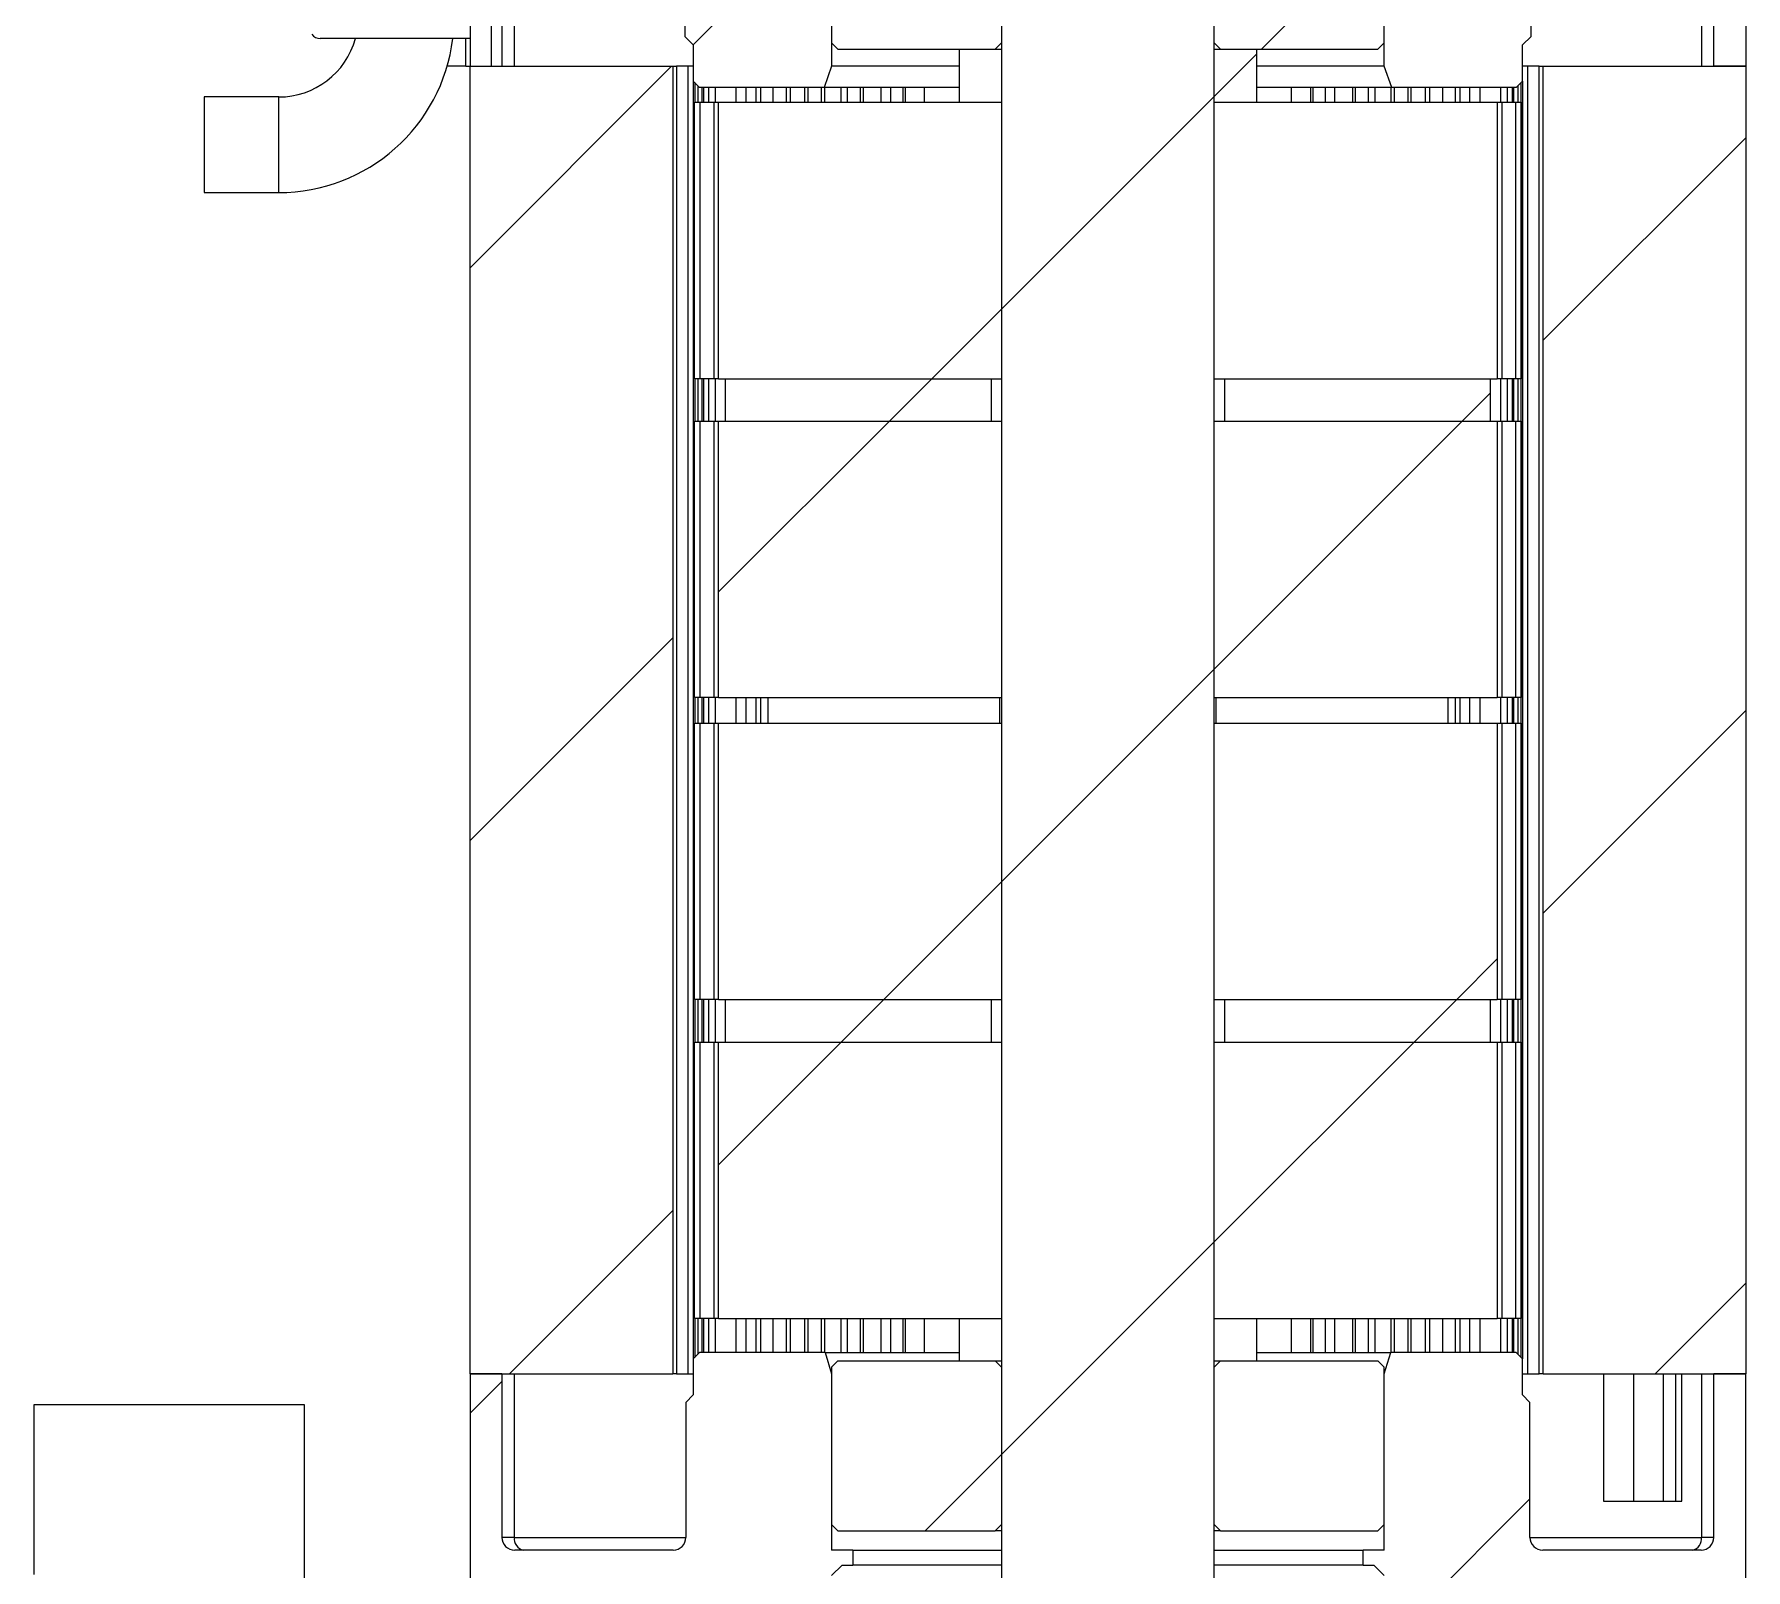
# Model space of a CAD drawing. Header units: millimetres. Extents: x 0 to 279, y 0 to 216.
# Drawn here: x 226.99 to 240.4, y 103.45 to 115.49 of the extents above; entities that cross this region are included whole.
import ezdxf

# ---------------------------------------------------------------- set-up
doc = ezdxf.new("R2010")
doc.units = ezdxf.units.MM
doc.layers.add('TITLE_BLOCK_TEXT', color=8, linetype='Continuous')

msp = doc.modelspace()

# ---------------------------------------------------------------- hatches: boundary and pattern name
at = {"layer": 'TITLE_BLOCK_TEXT', "linetype": 'Continuous', "lineweight": 18}
h = msp.add_hatch(dxfattribs=at)
h.set_pattern_fill('ANSI31', color=256, style=0)
edge = h.paths.add_edge_path(flags=0)
edge.add_line((228.654, 119.752), (229.733, 120.291))
edge.add_line((229.733, 120.291), (230.404, 120.291))
edge.add_line((230.404, 120.291), (230.404, 120.625))
edge.add_line((230.404, 120.625), (229.674, 120.625))
edge.add_arc((229.674, 120.541), 0.0833, 90, 116.5651)
edge.add_line((229.637, 120.616), (228.367, 119.981))
edge.add_arc((228.404, 119.907), 0.0833, 116.5651, 180)
edge.add_line((228.321, 119.907), (228.321, 116.652))
edge.add_arc((228.404, 116.652), 0.0833, 180, 216.6071)
edge.add_line((228.338, 116.603), (229.163, 115.492))
edge.add_arc((229.23, 115.541), 0.0833, 216.6071, 270)
edge.add_line((229.23, 115.458), (230.404, 115.458))
edge.add_line((230.404, 115.458), (230.404, 115.666))
edge.add_line((230.404, 115.666), (229.071, 115.666))
edge.add_line((229.071, 115.666), (229.071, 115.916))
edge.add_line((229.071, 115.916), (230.404, 115.916))
edge.add_line((230.404, 115.916), (230.404, 116.125))
edge.add_line((230.404, 116.125), (229.108, 116.125))
edge.add_line((229.108, 116.125), (228.654, 116.735))
edge.add_line((228.654, 116.735), (228.654, 119.752))
h = msp.add_hatch(dxfattribs=at)
h.set_pattern_fill('ANSI31', color=256, style=0)
h.paths.add_polyline_path([(235.988, 119.875), (234.821, 119.875), (234.738, 119.791), (234.738, 116.791), (234.621, 116.791), (234.571, 116.741), (234.571, 99.741), (234.654, 99.658), (236.071, 99.658), (236.071, 102.075), (236.238, 102.152), (236.238, 116.741), (236.188, 116.791), (236.071, 116.791), (236.071, 119.791)], flags=0)
h = msp.add_hatch(dxfattribs=at)
h.set_pattern_fill('ANSI31', color=256, style=0)
edge = h.paths.add_edge_path(flags=0)
edge.add_arc((231.954, 116.791), 0.133, 0, 90.0108, ccw=False)
edge.add_line((232.088, 116.791), (232.088, 115.475))
edge.add_line((232.088, 115.475), (232.154, 115.408))
edge.add_line((232.154, 115.408), (232.154, 115.125))
edge.add_line((232.154, 115.125), (232.204, 115.075))
edge.add_line((232.204, 115.075), (233.179, 115.075))
edge.add_line((233.179, 115.075), (233.238, 115.241))
edge.add_line((233.238, 115.241), (233.238, 116.708))
edge.add_line((233.238, 116.708), (233.738, 116.708))
edge.add_line((233.738, 116.708), (233.838, 116.808))
edge.add_line((233.838, 116.808), (234.488, 116.808))
edge.add_line((234.488, 116.808), (234.488, 117.291))
edge.add_line((234.488, 117.291), (234.404, 117.375))
edge.add_line((234.404, 117.375), (230.754, 117.375))
edge.add_line((230.754, 117.375), (230.754, 117.325))
edge.add_line((230.754, 117.325), (230.418, 117.325))
edge.add_arc((230.504, 117.275), 0.1, 150, 180)
edge.add_line((230.404, 117.275), (230.404, 117.008))
edge.add_line((230.404, 117.008), (230.571, 117.008))
edge.add_line((230.571, 117.008), (230.571, 117.141))
edge.add_line((230.571, 117.141), (231.904, 117.141))
edge.add_line((231.904, 117.141), (231.904, 116.925))
edge.add_line((231.904, 116.925), (231.954, 116.925))
h = msp.add_hatch(dxfattribs=at)
h.set_pattern_fill('ANSI31', color=256, style=0)
edge = h.paths.add_edge_path(flags=0)
edge.add_line((238.654, 115.408), (238.721, 115.475))
edge.add_line((238.721, 115.475), (238.721, 116.791))
edge.add_arc((238.854, 116.791), 0.133, 90, 180, ccw=False)
edge.add_line((238.854, 116.925), (240.021, 116.925))
edge.add_arc((240.021, 116.791), 0.133, 0, 90, ccw=False)
edge.add_line((240.154, 116.791), (240.154, 115.241))
edge.add_line((240.154, 115.241), (240.404, 115.241))
edge.add_line((240.404, 115.241), (240.404, 117.275))
edge.add_arc((240.304, 117.275), 0.1, 0, 30)
edge.add_line((240.391, 117.325), (240.054, 117.325))
edge.add_line((240.054, 117.325), (240.054, 117.375))
edge.add_line((240.054, 117.375), (236.404, 117.375))
edge.add_line((236.404, 117.375), (236.321, 117.291))
edge.add_line((236.321, 117.291), (236.321, 116.808))
edge.add_line((236.321, 116.808), (236.971, 116.808))
edge.add_line((236.971, 116.808), (237.071, 116.708))
edge.add_line((237.071, 116.708), (237.571, 116.708))
edge.add_line((237.571, 116.708), (237.571, 115.241))
edge.add_line((237.571, 115.241), (237.629, 115.075))
edge.add_line((237.629, 115.075), (238.604, 115.075))
edge.add_line((238.604, 115.075), (238.654, 115.125))
edge.add_line((238.654, 115.125), (238.654, 115.408))
h = msp.add_hatch(dxfattribs=at)
h.set_pattern_fill('ANSI31', color=256, style=0)
h.paths.add_polyline_path([(233.238, 115.425), (233.288, 115.375), (234.521, 115.375), (234.571, 115.425), (234.571, 116.658), (234.521, 116.708), (233.288, 116.708), (233.238, 116.658)], flags=0)
h = msp.add_hatch(dxfattribs=at)
h.set_pattern_fill('ANSI31', color=256, style=0)
h.paths.add_polyline_path([(236.238, 115.425), (236.288, 115.375), (237.521, 115.375), (237.571, 115.425), (237.571, 116.658), (237.521, 116.708), (236.288, 116.708), (236.238, 116.658)], flags=0)
h = msp.add_hatch(dxfattribs=at)
h.set_pattern_fill('ANSI31', color=256, style=0)
h.paths.add_polyline_path([(234.238, 115.375), (234.238, 114.958), (234.571, 114.958), (234.571, 115.375)], flags=0)
h = msp.add_hatch(dxfattribs=at)
h.set_pattern_fill('ANSI31', color=256, style=0)
h.paths.add_polyline_path([(236.238, 115.375), (236.238, 114.958), (236.571, 114.958), (236.571, 115.375)], flags=0)
h = msp.add_hatch(dxfattribs=at)
h.set_pattern_fill('ANSI31', color=256, style=0)
h.paths.add_polyline_path([(231.993, 115.241), (230.404, 115.241), (230.404, 104.991), (231.993, 104.991)], flags=0)
h = msp.add_hatch(dxfattribs=at)
h.set_pattern_fill('ANSI31', color=256, style=0)
h.paths.add_polyline_path([(240.404, 115.241), (238.816, 115.241), (238.816, 104.991), (240.404, 104.991)], flags=0)
h = msp.add_hatch(dxfattribs=at)
h.set_pattern_fill('ANSI31', color=256, style=0)
h.paths.add_polyline_path([(232.353, 114.958), (232.353, 112.791), (234.571, 112.791), (234.571, 114.958)], flags=0)
h = msp.add_hatch(dxfattribs=at)
h.set_pattern_fill('ANSI31', color=256, style=0)
h.paths.add_polyline_path([(238.456, 112.791), (238.456, 114.958), (236.238, 114.958), (236.238, 112.791)], flags=0)
h = msp.add_hatch(dxfattribs=at)
h.set_pattern_fill('ANSI31', color=256, style=0)
h.paths.add_polyline_path([(234.488, 112.791), (232.404, 112.791), (232.404, 112.458), (234.488, 112.458)], flags=0)
h = msp.add_hatch(dxfattribs=at)
h.set_pattern_fill('ANSI31', color=256, style=0)
h.paths.add_polyline_path([(238.404, 112.791), (236.321, 112.791), (236.321, 112.458), (238.404, 112.458)], flags=0)
h = msp.add_hatch(dxfattribs=at)
h.set_pattern_fill('ANSI31', color=256, style=0)
h.paths.add_polyline_path([(232.353, 112.458), (232.353, 110.291), (234.571, 110.291), (234.571, 112.458)], flags=0)
h = msp.add_hatch(dxfattribs=at)
h.set_pattern_fill('ANSI31', color=256, style=0)
h.paths.add_polyline_path([(238.456, 110.291), (238.456, 112.458), (236.238, 112.458), (236.238, 110.291)], flags=0)
h = msp.add_hatch(dxfattribs=at)
h.set_pattern_fill('ANSI31', color=256, style=0)
h.paths.add_polyline_path([(234.554, 110.291), (232.738, 110.291), (232.738, 110.091), (234.554, 110.091)], flags=0)
h = msp.add_hatch(dxfattribs=at)
h.set_pattern_fill('ANSI31', color=256, style=0)
h.paths.add_polyline_path([(238.071, 110.291), (236.254, 110.291), (236.254, 110.091), (238.071, 110.091)], flags=0)
h = msp.add_hatch(dxfattribs=at)
h.set_pattern_fill('ANSI31', color=256, style=0)
h.paths.add_polyline_path([(232.353, 110.091), (232.353, 107.925), (234.571, 107.925), (234.571, 110.091)], flags=0)
h = msp.add_hatch(dxfattribs=at)
h.set_pattern_fill('ANSI31', color=256, style=0)
h.paths.add_polyline_path([(238.456, 107.925), (238.456, 110.091), (236.238, 110.091), (236.238, 107.925)], flags=0)
h = msp.add_hatch(dxfattribs=at)
h.set_pattern_fill('ANSI31', color=256, style=0)
h.paths.add_polyline_path([(234.488, 107.925), (232.404, 107.925), (232.404, 107.591), (234.488, 107.591)], flags=0)
h = msp.add_hatch(dxfattribs=at)
h.set_pattern_fill('ANSI31', color=256, style=0)
h.paths.add_polyline_path([(238.404, 107.925), (236.321, 107.925), (236.321, 107.591), (238.404, 107.591)], flags=0)
h = msp.add_hatch(dxfattribs=at)
h.set_pattern_fill('ANSI31', color=256, style=0)
h.paths.add_polyline_path([(232.353, 107.591), (232.353, 105.425), (234.571, 105.425), (234.571, 107.591)], flags=0)
h = msp.add_hatch(dxfattribs=at)
h.set_pattern_fill('ANSI31', color=256, style=0)
h.paths.add_polyline_path([(238.456, 105.425), (238.456, 107.591), (236.238, 107.591), (236.238, 105.425)], flags=0)
h = msp.add_hatch(dxfattribs=at)
h.set_pattern_fill('ANSI31', color=256, style=0)
h.paths.add_polyline_path([(234.238, 105.425), (234.238, 105.091), (234.571, 105.091), (234.571, 105.425)], flags=0)
h = msp.add_hatch(dxfattribs=at)
h.set_pattern_fill('ANSI31', color=256, style=0)
h.paths.add_polyline_path([(236.238, 105.425), (236.238, 105.091), (236.571, 105.091), (236.571, 105.425)], flags=0)
h = msp.add_hatch(dxfattribs=at)
h.set_pattern_fill('ANSI31', color=256, style=0)
edge = h.paths.add_edge_path(flags=0)
edge.add_line((232.204, 105.158), (232.154, 105.108))
edge.add_line((232.154, 105.108), (232.154, 104.825))
edge.add_line((232.154, 104.825), (232.096, 104.766))
edge.add_line((232.096, 104.766), (232.096, 103.708))
edge.add_arc((231.996, 103.708), 0.1, 270, 360, ccw=False)
edge.add_line((231.996, 103.608), (230.754, 103.608))
edge.add_arc((230.754, 103.708), 0.1, 180, 270, ccw=False)
edge.add_line((230.654, 103.708), (230.654, 104.991))
edge.add_line((230.654, 104.991), (230.404, 104.991))
edge.add_line((230.404, 104.991), (230.404, 103.283))
edge.add_arc((230.529, 103.283), 0.125, 180, 270)
edge.add_line((230.529, 103.158), (231.238, 103.158))
edge.add_line((231.238, 103.158), (231.271, 103.191))
edge.add_line((231.271, 103.191), (232.244, 103.191))
edge.add_line((232.244, 103.191), (232.244, 102.958))
edge.add_line((232.244, 102.958), (232.327, 102.875))
edge.add_line((232.327, 102.875), (233.071, 102.875))
edge.add_line((233.071, 102.875), (233.238, 103.041))
edge.add_line((233.238, 103.041), (233.238, 103.408))
edge.add_line((233.238, 103.408), (233.321, 103.491))
edge.add_line((233.321, 103.491), (233.404, 103.491))
edge.add_line((233.404, 103.491), (233.404, 103.608))
edge.add_line((233.404, 103.608), (233.238, 103.608))
edge.add_line((233.238, 103.608), (233.238, 104.991))
edge.add_line((233.238, 104.991), (233.188, 105.158))
edge.add_line((233.188, 105.158), (232.204, 105.158))
h = msp.add_hatch(dxfattribs=at)
h.set_pattern_fill('ANSI31', color=256, style=0)
h.paths.add_polyline_path([(233.238, 103.808), (233.288, 103.758), (234.521, 103.758), (234.571, 103.808), (234.571, 105.041), (234.521, 105.091), (233.288, 105.091), (233.238, 105.041)], flags=0)
h = msp.add_hatch(dxfattribs=at)
h.set_pattern_fill('ANSI31', color=256, style=0)
h.paths.add_polyline_path([(236.238, 103.808), (236.288, 103.758), (237.521, 103.758), (237.571, 103.808), (237.571, 105.041), (237.521, 105.091), (236.288, 105.091), (236.238, 105.041)], flags=0)
h = msp.add_hatch(dxfattribs=at)
h.set_pattern_fill('ANSI31', color=256, style=0)
edge = h.paths.add_edge_path(flags=0)
edge.add_line((238.713, 104.766), (238.654, 104.825))
edge.add_line((238.654, 104.825), (238.654, 105.108))
edge.add_line((238.654, 105.108), (238.604, 105.158))
edge.add_line((238.604, 105.158), (237.621, 105.158))
edge.add_line((237.621, 105.158), (237.571, 104.991))
edge.add_line((237.571, 104.991), (237.571, 103.608))
edge.add_line((237.571, 103.608), (237.404, 103.608))
edge.add_line((237.404, 103.608), (237.404, 103.491))
edge.add_line((237.404, 103.491), (237.488, 103.491))
edge.add_line((237.488, 103.491), (237.571, 103.408))
edge.add_line((237.571, 103.408), (237.571, 103.041))
edge.add_line((237.571, 103.041), (237.738, 102.875))
edge.add_line((237.738, 102.875), (238.482, 102.875))
edge.add_line((238.482, 102.875), (238.565, 102.958))
edge.add_line((238.565, 102.958), (238.565, 103.191))
edge.add_line((238.565, 103.191), (239.538, 103.191))
edge.add_line((239.538, 103.191), (239.571, 103.158))
edge.add_line((239.571, 103.158), (240.279, 103.158))
edge.add_arc((240.279, 103.283), 0.125, 270, 360)
edge.add_line((240.404, 103.283), (240.404, 104.991))
edge.add_line((240.404, 104.991), (240.154, 104.991))
edge.add_line((240.154, 104.991), (240.154, 103.708))
edge.add_arc((240.054, 103.708), 0.1, 270, 360, ccw=False)
edge.add_line((240.054, 103.608), (238.813, 103.608))
edge.add_arc((238.813, 103.708), 0.1, 180, 270, ccw=False)
edge.add_line((238.713, 103.708), (238.713, 104.766))
h = msp.add_hatch(dxfattribs=at)
h.set_pattern_fill('ANSI31', color=256, style=0)
h.paths.add_polyline_path([(229.104, 96.416), (229.104, 104.75), (226.988, 104.75), (226.988, 103.416), (228.604, 103.416), (228.604, 100.416), (226.988, 100.416), (226.988, 96.416)], flags=0)

# ---------------------------------------------------------------- linework, layer by layer
at = {"color": 7, "linetype": 'Continuous', "lineweight": 25}
for p, q in [((240.404, 117.275), (240.404, 115.241)), ((230.654, 116.791), (230.654, 115.241)), ((232.088, 116.791), (232.088, 115.475)), ((234.571, 116.741), (234.571, 99.741)), ((236.238, 102.152), (236.238, 116.741)), ((238.721, 115.475), (238.721, 116.791)), ((240.057, 116.791), (240.057, 115.241)), ((240.154, 115.241), (240.154, 116.791)), ((233.238, 116.708), (233.238, 115.241)), ((233.238, 116.658), (233.238, 115.425)), ((234.571, 116.658), (234.571, 115.425)), ((236.238, 115.425), (236.238, 116.658)), ((237.571, 115.241), (237.571, 116.708)), ((237.571, 115.425), (237.571, 116.658)), ((230.571, 115.241), (230.571, 116.458)), ((230.404, 115.666), (230.404, 115.458)), ((230.752, 115.241), (230.752, 115.706)), ((230.404, 115.458), (229.23, 115.458)), ((230.404, 115.458), (230.404, 115.241)), ((232.088, 115.475), (232.154, 115.408)), ((232.154, 115.408), (232.154, 115.125)), ((233.238, 115.425), (233.288, 115.375)), ((234.571, 115.425), (234.521, 115.375)), ((236.288, 115.375), (236.238, 115.425)), ((237.521, 115.375), (237.571, 115.425)), ((238.654, 115.408), (238.721, 115.475)), ((238.654, 115.125), (238.654, 115.408)), ((233.288, 115.375), (234.521, 115.375)), ((234.238, 115.375), (234.238, 114.958)), ((234.238, 115.375), (234.571, 115.375)), ((234.571, 115.375), (234.571, 114.958)), ((236.238, 114.958), (236.238, 115.375)), ((236.238, 115.375), (236.571, 115.375)), ((236.288, 115.375), (237.521, 115.375)), ((236.571, 114.958), (236.571, 115.375)), ((230.371, 115.241), (230.225, 115.241)), ((230.371, 115.241), (230.404, 115.241)), ((230.404, 115.241), (231.993, 115.241)), ((230.404, 104.991), (230.404, 115.241)), ((231.993, 115.241), (231.993, 104.991)), ((231.993, 115.241), (232.022, 115.241)), ((232.022, 115.241), (232.022, 104.991)), ((232.111, 115.241), (232.022, 115.241)), ((232.111, 115.241), (232.111, 104.991)), ((232.154, 115.241), (232.111, 115.241)), ((232.154, 115.125), (232.204, 115.075)), ((232.155, 105.108), (232.155, 115.124)), ((233.238, 115.241), (233.179, 115.075)), ((234.238, 115.241), (233.238, 115.241)), ((237.571, 115.241), (236.571, 115.241)), ((237.629, 115.075), (237.571, 115.241)), ((238.604, 115.075), (238.654, 115.125)), ((238.697, 115.241), (238.654, 115.241)), ((238.654, 115.124), (238.654, 105.108)), ((238.697, 104.991), (238.697, 115.241)), ((238.786, 115.241), (238.697, 115.241)), ((238.786, 104.991), (238.786, 115.241)), ((238.786, 115.241), (238.816, 115.241)), ((238.816, 104.991), (238.816, 115.241)), ((238.816, 115.241), (240.404, 115.241)), ((240.404, 115.241), (240.154, 115.241)), ((240.404, 115.241), (240.404, 104.991)), ((228.904, 115), (228.321, 115)), ((228.321, 115), (228.321, 114.25)), ((232.165, 115.114), (232.165, 114.958)), ((232.192, 114.958), (232.192, 115.087)), ((233.179, 115.075), (232.204, 115.075)), ((232.222, 115.075), (232.222, 114.958)), ((232.234, 115.075), (232.234, 114.958)), ((232.275, 114.958), (232.275, 115.075)), ((232.325, 115.075), (232.325, 114.958)), ((232.489, 114.958), (232.489, 115.075)), ((232.566, 115.075), (232.566, 114.958)), ((232.647, 114.958), (232.647, 115.075)), ((232.683, 114.958), (232.683, 115.075)), ((232.778, 115.075), (232.778, 114.958)), ((232.884, 114.958), (232.884, 115.075)), ((232.916, 114.958), (232.916, 115.075)), ((233.027, 115.075), (233.027, 114.958)), ((233.157, 115.075), (233.157, 114.958)), ((234.238, 115.075), (233.179, 115.075)), ((233.186, 114.958), (233.186, 115.075)), ((233.311, 115.075), (233.311, 114.958)), ((233.463, 115.075), (233.463, 114.958)), ((233.488, 114.958), (233.488, 115.075)), ((233.625, 115.075), (233.625, 114.958)), ((233.797, 115.075), (233.797, 114.958)), ((233.817, 114.958), (233.817, 115.075)), ((233.965, 115.075), (233.965, 114.958)), ((237.629, 115.075), (236.571, 115.075)), ((236.844, 114.958), (236.844, 115.075)), ((236.992, 115.075), (236.992, 114.958)), ((237.012, 114.958), (237.012, 115.075)), ((237.184, 114.958), (237.184, 115.075)), ((237.321, 115.075), (237.321, 114.958)), ((237.346, 114.958), (237.346, 115.075)), ((237.498, 114.958), (237.498, 115.075)), ((237.623, 115.075), (237.623, 114.958)), ((238.604, 115.075), (237.629, 115.075)), ((237.652, 114.958), (237.652, 115.075)), ((237.782, 114.958), (237.782, 115.075)), ((237.892, 115.075), (237.892, 114.958)), ((237.925, 115.075), (237.925, 114.958)), ((238.031, 114.958), (238.031, 115.075)), ((238.126, 115.075), (238.126, 114.958)), ((238.162, 115.075), (238.162, 114.958)), ((238.242, 114.958), (238.242, 115.075)), ((238.32, 115.075), (238.32, 114.958)), ((238.484, 114.958), (238.484, 115.075)), ((238.534, 115.075), (238.534, 114.958)), ((238.575, 114.958), (238.575, 115.075)), ((238.587, 114.958), (238.587, 115.075)), ((238.617, 115.087), (238.617, 114.958)), ((238.644, 105.118), (238.644, 115.114)), ((232.164, 112.791), (232.164, 114.958)), ((232.164, 114.958), (232.206, 114.958)), ((232.206, 114.958), (232.206, 112.791)), ((232.206, 114.958), (232.314, 114.958)), ((232.314, 114.958), (232.314, 112.791)), ((232.314, 114.958), (232.353, 114.958)), ((232.353, 112.791), (232.353, 114.958)), ((232.353, 114.958), (234.571, 114.958)), ((234.238, 114.958), (234.571, 114.958)), ((234.571, 114.958), (234.571, 112.791)), ((236.238, 114.958), (236.571, 114.958)), ((236.238, 112.791), (236.238, 114.958)), ((236.238, 114.958), (238.456, 114.958)), ((238.456, 114.958), (238.456, 112.791)), ((238.456, 114.958), (238.494, 114.958)), ((238.494, 112.791), (238.494, 114.958)), ((238.494, 114.958), (238.603, 114.958)), ((238.603, 112.791), (238.603, 114.958)), ((238.603, 114.958), (238.644, 114.958)), ((238.644, 114.958), (238.644, 112.791)), ((228.321, 114.25), (228.904, 114.25)), ((232.206, 112.791), (232.164, 112.791)), ((232.165, 112.791), (232.165, 112.458)), ((232.192, 112.458), (232.192, 112.791)), ((232.314, 112.791), (232.206, 112.791)), ((232.222, 112.791), (232.222, 112.458)), ((232.234, 112.791), (232.234, 112.458)), ((232.275, 112.458), (232.275, 112.791)), ((232.353, 112.791), (232.314, 112.791)), ((232.325, 112.791), (232.325, 112.458)), ((232.353, 112.791), (234.571, 112.791)), ((232.404, 112.791), (232.404, 112.458)), ((232.404, 112.791), (234.488, 112.791)), ((234.488, 112.791), (234.488, 112.458)), ((236.238, 112.791), (238.456, 112.791)), ((236.321, 112.458), (236.321, 112.791)), ((236.321, 112.791), (238.404, 112.791)), ((238.404, 112.458), (238.404, 112.791)), ((238.494, 112.791), (238.456, 112.791)), ((238.484, 112.458), (238.484, 112.791)), ((238.603, 112.791), (238.494, 112.791)), ((238.534, 112.791), (238.534, 112.458)), ((238.575, 112.458), (238.575, 112.791)), ((238.587, 112.458), (238.587, 112.791)), ((238.644, 112.791), (238.603, 112.791)), ((238.617, 112.791), (238.617, 112.458)), ((232.164, 110.291), (232.164, 112.458)), ((232.164, 112.458), (232.206, 112.458)), ((232.206, 112.458), (232.206, 110.291)), ((232.206, 112.458), (232.314, 112.458)), ((232.314, 112.458), (232.314, 110.291)), ((232.314, 112.458), (232.353, 112.458)), ((232.353, 110.291), (232.353, 112.458)), ((232.353, 112.458), (234.571, 112.458)), ((232.404, 112.458), (234.488, 112.458)), ((234.571, 112.458), (234.571, 110.291)), ((236.238, 110.291), (236.238, 112.458)), ((236.238, 112.458), (238.456, 112.458)), ((236.321, 112.458), (238.404, 112.458)), ((238.456, 112.458), (238.456, 110.291)), ((238.456, 112.458), (238.494, 112.458)), ((238.494, 110.291), (238.494, 112.458)), ((238.494, 112.458), (238.603, 112.458)), ((238.603, 110.291), (238.603, 112.458)), ((238.603, 112.458), (238.644, 112.458)), ((238.644, 112.458), (238.644, 110.291)), ((232.206, 110.291), (232.164, 110.291)), ((232.165, 110.291), (232.165, 110.091)), ((232.192, 110.091), (232.192, 110.291)), ((232.314, 110.291), (232.206, 110.291)), ((232.222, 110.291), (232.222, 110.091)), ((232.234, 110.291), (232.234, 110.091)), ((232.275, 110.091), (232.275, 110.291)), ((232.353, 110.291), (232.314, 110.291)), ((232.325, 110.291), (232.325, 110.091)), ((232.353, 110.291), (234.571, 110.291)), ((232.489, 110.091), (232.489, 110.291)), ((232.566, 110.291), (232.566, 110.091)), ((232.647, 110.091), (232.647, 110.291)), ((232.683, 110.091), (232.683, 110.291)), ((232.738, 110.291), (232.738, 110.091)), ((232.738, 110.291), (234.554, 110.291)), ((234.554, 110.291), (234.554, 110.091)), ((236.238, 110.291), (238.456, 110.291)), ((236.254, 110.091), (236.254, 110.291)), ((236.254, 110.291), (238.071, 110.291)), ((238.071, 110.091), (238.071, 110.291)), ((238.126, 110.291), (238.126, 110.091)), ((238.162, 110.291), (238.162, 110.091)), ((238.242, 110.091), (238.242, 110.291)), ((238.32, 110.291), (238.32, 110.091)), ((238.494, 110.291), (238.456, 110.291)), ((238.484, 110.091), (238.484, 110.291)), ((238.603, 110.291), (238.494, 110.291)), ((238.534, 110.291), (238.534, 110.091)), ((238.575, 110.091), (238.575, 110.291)), ((238.587, 110.091), (238.587, 110.291)), ((238.644, 110.291), (238.603, 110.291)), ((238.617, 110.291), (238.617, 110.091)), ((232.164, 107.925), (232.164, 110.091)), ((232.164, 110.091), (232.206, 110.091)), ((232.206, 110.091), (232.206, 107.925)), ((232.206, 110.091), (232.314, 110.091)), ((232.314, 110.091), (232.314, 107.925)), ((232.314, 110.091), (232.353, 110.091)), ((232.353, 107.925), (232.353, 110.091)), ((232.353, 110.091), (234.571, 110.091)), ((232.738, 110.091), (234.554, 110.091)), ((234.571, 110.091), (234.571, 107.925)), ((236.238, 107.925), (236.238, 110.091)), ((236.238, 110.091), (238.456, 110.091)), ((236.254, 110.091), (238.071, 110.091)), ((238.456, 110.091), (238.456, 107.925)), ((238.456, 110.091), (238.494, 110.091)), ((238.494, 107.925), (238.494, 110.091)), ((238.494, 110.091), (238.603, 110.091)), ((238.603, 107.925), (238.603, 110.091)), ((238.603, 110.091), (238.644, 110.091)), ((238.644, 110.091), (238.644, 107.925)), ((232.206, 107.925), (232.164, 107.925)), ((232.165, 107.925), (232.165, 107.591)), ((232.192, 107.591), (232.192, 107.925)), ((232.314, 107.925), (232.206, 107.925)), ((232.222, 107.925), (232.222, 107.591)), ((232.234, 107.925), (232.234, 107.591)), ((232.275, 107.591), (232.275, 107.925)), ((232.353, 107.925), (232.314, 107.925)), ((232.325, 107.925), (232.325, 107.591)), ((232.353, 107.925), (234.571, 107.925)), ((232.404, 107.925), (232.404, 107.591)), ((232.404, 107.925), (234.488, 107.925)), ((234.488, 107.925), (234.488, 107.591)), ((236.238, 107.925), (238.456, 107.925)), ((236.321, 107.591), (236.321, 107.925)), ((236.321, 107.925), (238.404, 107.925)), ((238.404, 107.591), (238.404, 107.925)), ((238.494, 107.925), (238.456, 107.925)), ((238.484, 107.591), (238.484, 107.925)), ((238.603, 107.925), (238.494, 107.925)), ((238.534, 107.925), (238.534, 107.591)), ((238.575, 107.591), (238.575, 107.925)), ((238.587, 107.591), (238.587, 107.925)), ((238.644, 107.925), (238.603, 107.925)), ((238.617, 107.925), (238.617, 107.591)), ((232.164, 105.425), (232.164, 107.591)), ((232.164, 107.591), (232.206, 107.591)), ((232.206, 107.591), (232.206, 105.425)), ((232.206, 107.591), (232.314, 107.591)), ((232.314, 107.591), (232.314, 105.425)), ((232.314, 107.591), (232.353, 107.591)), ((232.353, 105.425), (232.353, 107.591)), ((232.353, 107.591), (234.571, 107.591)), ((232.404, 107.591), (234.488, 107.591)), ((234.571, 107.591), (234.571, 105.425)), ((236.238, 105.425), (236.238, 107.591)), ((236.238, 107.591), (238.456, 107.591)), ((236.321, 107.591), (238.404, 107.591)), ((238.456, 107.591), (238.456, 105.425)), ((238.456, 107.591), (238.494, 107.591)), ((238.494, 105.425), (238.494, 107.591)), ((238.494, 107.591), (238.603, 107.591)), ((238.603, 105.425), (238.603, 107.591)), ((238.603, 107.591), (238.644, 107.591)), ((238.644, 107.591), (238.644, 105.425)), ((232.206, 105.425), (232.164, 105.425)), ((232.165, 105.425), (232.165, 105.118)), ((232.192, 105.145), (232.192, 105.425)), ((232.314, 105.425), (232.206, 105.425)), ((232.222, 105.425), (232.222, 105.158)), ((232.234, 105.425), (232.234, 105.158)), ((232.275, 105.158), (232.275, 105.425)), ((232.353, 105.425), (232.314, 105.425)), ((232.325, 105.425), (232.325, 105.158)), ((232.353, 105.425), (234.571, 105.425)), ((232.489, 105.158), (232.489, 105.425)), ((232.566, 105.425), (232.566, 105.158)), ((232.647, 105.158), (232.647, 105.425)), ((232.683, 105.158), (232.683, 105.425)), ((232.778, 105.425), (232.778, 105.158)), ((232.884, 105.158), (232.884, 105.425)), ((232.916, 105.158), (232.916, 105.425)), ((233.027, 105.425), (233.027, 105.158)), ((233.157, 105.425), (233.157, 105.158)), ((233.186, 105.158), (233.186, 105.425)), ((233.311, 105.425), (233.311, 105.158)), ((233.463, 105.425), (233.463, 105.158)), ((233.488, 105.158), (233.488, 105.425)), ((233.625, 105.425), (233.625, 105.158)), ((233.797, 105.425), (233.797, 105.158)), ((233.817, 105.158), (233.817, 105.425)), ((233.965, 105.425), (233.965, 105.158)), ((234.238, 105.425), (234.238, 105.091)), ((234.238, 105.425), (234.571, 105.425)), ((234.571, 105.425), (234.571, 105.091)), ((236.238, 105.091), (236.238, 105.425)), ((236.238, 105.425), (236.571, 105.425)), ((236.238, 105.425), (238.456, 105.425)), ((236.571, 105.091), (236.571, 105.425)), ((236.844, 105.158), (236.844, 105.425)), ((236.992, 105.425), (236.992, 105.158)), ((237.012, 105.158), (237.012, 105.425)), ((237.184, 105.158), (237.184, 105.425)), ((237.321, 105.425), (237.321, 105.158)), ((237.346, 105.158), (237.346, 105.425)), ((237.498, 105.158), (237.498, 105.425)), ((237.623, 105.425), (237.623, 105.158)), ((237.652, 105.158), (237.652, 105.425)), ((237.782, 105.158), (237.782, 105.425)), ((237.892, 105.425), (237.892, 105.158)), ((237.925, 105.425), (237.925, 105.158)), ((238.031, 105.158), (238.031, 105.425)), ((238.126, 105.425), (238.126, 105.158)), ((238.162, 105.425), (238.162, 105.158)), ((238.242, 105.158), (238.242, 105.425)), ((238.32, 105.425), (238.32, 105.158)), ((238.494, 105.425), (238.456, 105.425)), ((238.484, 105.158), (238.484, 105.425)), ((238.603, 105.425), (238.494, 105.425)), ((238.534, 105.425), (238.534, 105.158)), ((238.575, 105.158), (238.575, 105.425)), ((238.587, 105.158), (238.587, 105.425)), ((238.644, 105.425), (238.603, 105.425)), ((238.617, 105.425), (238.617, 105.145)), ((232.204, 105.158), (232.154, 105.108)), ((232.154, 105.108), (232.154, 104.825)), ((233.188, 105.158), (232.204, 105.158)), ((233.188, 105.158), (233.238, 104.991)), ((233.188, 105.158), (234.238, 105.158)), ((233.288, 105.091), (233.238, 105.041)), ((233.288, 105.091), (234.521, 105.091)), ((234.238, 105.091), (234.571, 105.091)), ((234.521, 105.091), (234.571, 105.041)), ((236.238, 105.041), (236.288, 105.091)), ((236.238, 105.091), (236.571, 105.091)), ((236.288, 105.091), (237.521, 105.091)), ((236.571, 105.158), (237.621, 105.158)), ((237.571, 105.041), (237.521, 105.091)), ((237.571, 104.991), (237.621, 105.158)), ((238.604, 105.158), (237.621, 105.158)), ((238.654, 105.108), (238.604, 105.158)), ((238.654, 104.825), (238.654, 105.108)), ((230.404, 104.991), (230.404, 103.283)), ((230.654, 104.991), (230.404, 104.991)), ((230.404, 104.991), (231.993, 104.991)), ((230.654, 104.991), (230.654, 103.708)), ((230.752, 103.708), (230.752, 104.991)), ((232.022, 104.991), (231.993, 104.991)), ((232.022, 104.991), (232.111, 104.991)), ((232.111, 104.991), (232.154, 104.991)), ((233.238, 105.041), (233.238, 103.808)), ((233.238, 104.991), (233.238, 103.608)), ((234.571, 105.041), (234.571, 103.808)), ((236.238, 103.808), (236.238, 105.041)), ((237.571, 103.808), (237.571, 105.041)), ((237.571, 103.608), (237.571, 104.991)), ((238.654, 104.991), (238.697, 104.991)), ((238.697, 104.991), (238.786, 104.991)), ((238.816, 104.991), (238.786, 104.991)), ((238.816, 104.991), (240.404, 104.991)), ((239.29, 104.991), (239.29, 103.991)), ((239.526, 103.991), (239.526, 104.991)), ((239.758, 104.991), (239.758, 103.991)), ((239.854, 104.991), (239.854, 103.991)), ((239.903, 103.991), (239.903, 104.991)), ((240.057, 104.991), (240.057, 103.708)), ((240.154, 103.708), (240.154, 104.991)), ((240.404, 104.991), (240.154, 104.991)), ((240.404, 103.283), (240.404, 104.991)), ((232.154, 104.825), (232.096, 104.766)), ((238.713, 104.766), (238.654, 104.825)), ((226.988, 103.416), (226.988, 104.75)), ((226.988, 104.75), (229.104, 104.75)), ((229.104, 104.75), (229.104, 96.416)), ((232.096, 104.766), (232.096, 103.708)), ((238.713, 103.708), (238.713, 104.766)), ((239.29, 103.991), (239.903, 103.991)), ((233.238, 103.808), (233.288, 103.758)), ((233.288, 103.758), (234.521, 103.758)), ((234.571, 103.808), (234.521, 103.758)), ((234.571, 103.758), (234.521, 103.758)), ((236.288, 103.758), (236.238, 103.808)), ((236.288, 103.758), (236.238, 103.758)), ((236.288, 103.758), (237.521, 103.758)), ((237.521, 103.758), (237.571, 103.808)), ((230.752, 103.708), (230.654, 103.708)), ((231.996, 103.608), (230.754, 103.608)), ((233.404, 103.608), (233.238, 103.608)), ((233.404, 103.608), (233.404, 103.491)), ((233.404, 103.608), (234.571, 103.608)), ((236.238, 103.608), (237.404, 103.608)), ((237.404, 103.491), (237.404, 103.608)), ((237.571, 103.608), (237.404, 103.608)), ((240.054, 103.608), (238.813, 103.608)), ((240.154, 103.708), (240.057, 103.708)), ((233.321, 103.491), (233.238, 103.408)), ((233.321, 103.491), (233.404, 103.491)), ((234.571, 103.491), (233.404, 103.491)), ((237.404, 103.491), (236.238, 103.491)), ((237.404, 103.491), (237.488, 103.491)), ((237.571, 103.408), (237.488, 103.491))]:
    msp.add_line(p, q, dxfattribs=at)
at = {"color": 8, "linetype": 'Continuous', "lineweight": 25}
for p, q in [((230.371, 115.241), (230.371, 115.458)), ((228.904, 114.25), (228.904, 115)), ((233.052, 115.075), (233.052, 114.958)), ((233.361, 115.075), (233.361, 114.958)), ((233.7, 115.075), (233.7, 114.958)), ((237.109, 114.958), (237.109, 115.075)), ((237.448, 114.958), (237.448, 115.075)), ((237.757, 114.958), (237.757, 115.075)), ((233.052, 105.425), (233.052, 105.158)), ((233.361, 105.425), (233.361, 105.158)), ((233.7, 105.425), (233.7, 105.158)), ((237.109, 105.158), (237.109, 105.425)), ((237.448, 105.158), (237.448, 105.425)), ((237.757, 105.158), (237.757, 105.425)), ((230.752, 103.708), (232.096, 103.708)), ((238.713, 103.708), (240.057, 103.708))]:
    msp.add_line(p, q, dxfattribs=at)
at = {"color": 7, "linetype": 'Continuous', "lineweight": 25}
for centre, radius, start, end in [((228.904, 115.625), 0.625, 270, 344.534), ((228.904, 115.625), 1.375, 270, 353.0379), ((229.23, 115.541), 0.0833, 216.6071, 270), ((230.754, 103.708), 0.1, 180, 270), ((230.84, 103.696), 0.0893, 171.9505, 258.5782), ((231.996, 103.708), 0.1, 270, 0), ((238.813, 103.708), 0.1, 180, 270), ((239.968, 103.696), 0.0893, 281.4218, 8.0495), ((240.054, 103.708), 0.1, 270, 0)]:
    msp.add_arc(centre, radius, start, end, dxfattribs=at)

doc.saveas('drawing.dxf')
